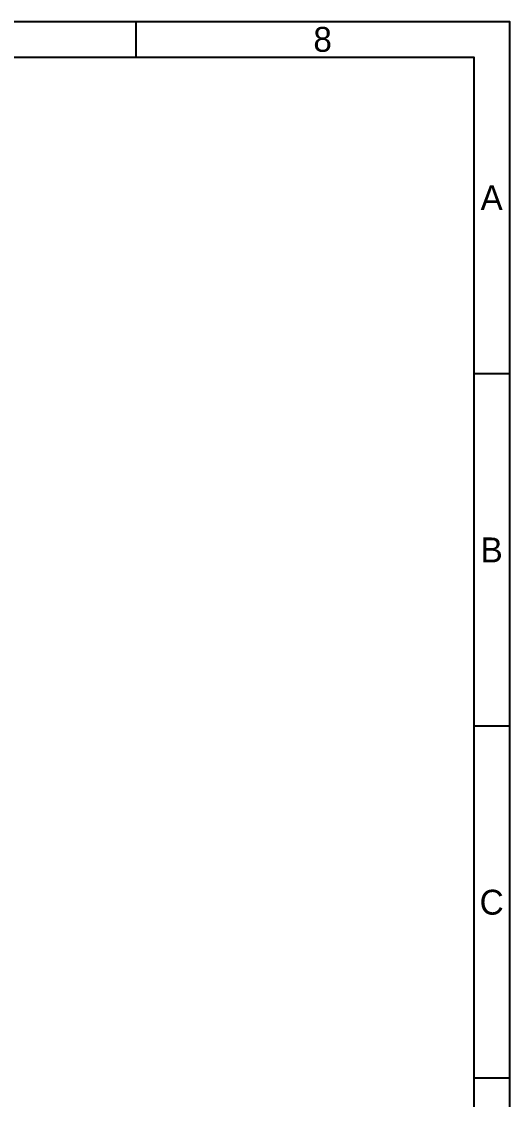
# Model space of a CAD drawing. Header units: millimetres. Extents: x 4086 to 8300, y 123 to 1549.
# Drawn here: x 7971 to 8300, y 822 to 1549 of the extents above; entities that cross this region are included whole.
import ezdxf
from ezdxf.enums import TextEntityAlignment as Align

# ---------------------------------------------------------------- set-up
doc = ezdxf.new("R2010")
doc.units = ezdxf.units.MM
doc.layers.add('多重引线', color=7, linetype='Continuous')
doc.styles.add('思源黑', font='SourceHanSansCN-Normal.ttf')

# ---------------------------------------------------------------- blocks, each defined once
blk = doc.blocks.new('图纸')
at = {"color": 2}
for p, q in [((8047.66, 1549.22), (8047.66, 1525.22)), ((8299.66, 1311.62), (8275.66, 1311.62)), ((8299.66, 1074.02), (8275.66, 1074.02)), ((8299.66, 836.42), (8275.66, 836.42))]:
    blk.add_line(p, q, dxfattribs=at)
for points in [[(6283.66, 123.62), (6283.66, 1549.22), (8299.66, 1549.22), (8299.66, 123.62)], [(6403.66, 147.62), (6403.66, 1525.22), (8275.66, 1525.22), (8275.66, 147.62)]]:
    blk.add_lwpolyline(points, close=True, dxfattribs=at)
at = {"color": 2, "style": '思源黑'}
for s, p in [('8', (8173.66, 1537.22)), ('A', (8287.66, 1430.42)), ('B', (8287.66, 1192.82)), ('C', (8287.66, 955.22))]:
    blk.add_text(s, height=16.8, dxfattribs=at).set_placement(p, align=Align.MIDDLE_CENTER)
at = {"color": 7, "style": '思源黑'}
for tag, height, p in [('编号', 19.2, (8134.84, 252.67)), ('比例', 8, (7939.66, 171.62))]:
    blk.add_attdef(tag, text='', height=height, dxfattribs=at).set_placement(p, align=Align.MIDDLE)
at = {"linetype": 'Continuous', "lineweight": 0, "ltscale": 0.3, "style": '思源黑'}
for tag, p in [('当前页', (8121.35, 207.93)), ('总页数', (8160.27, 207.93))]:
    blk.add_attdef(tag, text='', height=8, dxfattribs=at).set_placement(p, align=Align.MIDDLE)

msp = doc.modelspace()

# ---------------------------------------------------------------- block references
at = {"layer": '多重引线'}
msp.add_blockref('图纸', (0, 0), dxfattribs=at)

doc.saveas('drawing.dxf')
